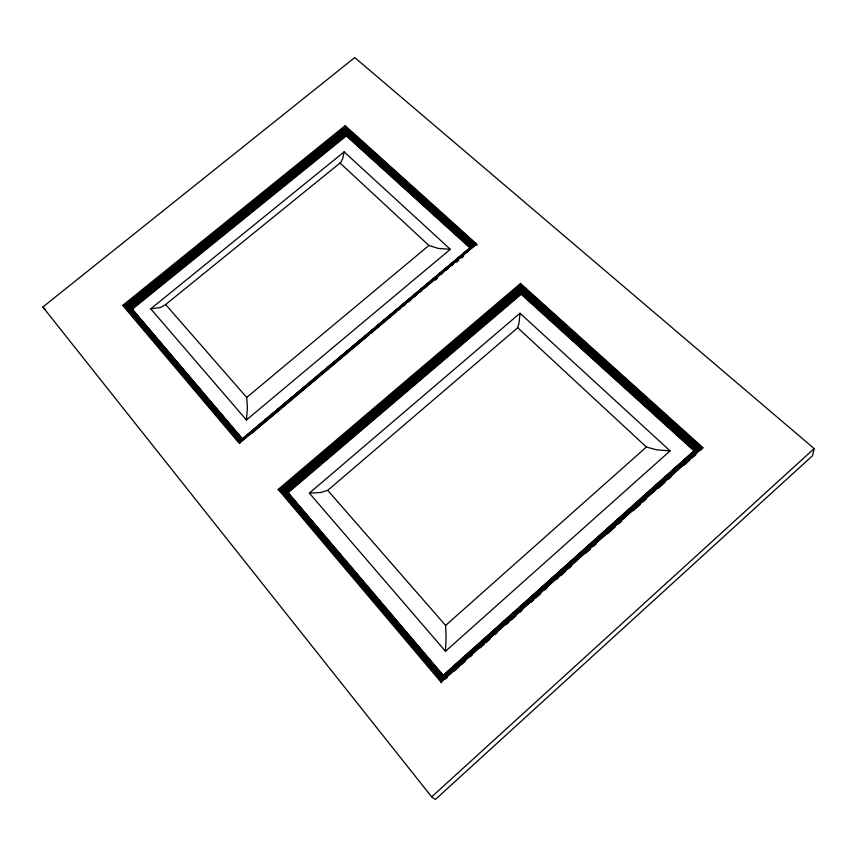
<?xml version="1.0" encoding="UTF-8"?>
<svg xmlns="http://www.w3.org/2000/svg" width="857" height="857" viewBox="0 0 857 857"><rect width="100%" height="100%" fill="white"/><g stroke="black" fill="none" stroke-linecap="round" stroke-linejoin="round"><path stroke-width="1.29" d="M278.193 489.411L278.846 490.183L287.673 492.154L443.519 675.691C441.548 675.509 441.987 680.94 441.441 682.622L278.193 489.411L520.488 283.463L702.815 447.547L700.822 450.214M520.006 313.212L519.031 322.928L517.714 327.76L327.749 490.343L320.764 492.507L309.356 493.129L445.49 651.288L670.099 450.889L520.006 313.212L309.356 493.129M445.49 651.288L446.111 637.008L445.608 625.439L327.749 490.343M246.398 419.984L247.448 407.986L246.698 397.444L165.637 304.535L340.732 162.487L342.682 158.706L344.139 151.882L450.332 249.301L246.398 419.984L150.725 308.831L344.139 151.882M814.15 448.586L812.543 455.71L435.42 799.431L431.671 796.871L42.85 307.01L354.744 57.569L814.15 448.586L431.671 796.871M122.722 305.403L124.511 306.388L345.553 127.714L475.914 245.177L471.832 246.377L470.632 248.005L346.014 135.063L345.157 125.668L122.722 305.403L239.199 443.262L476.621 243.988L345.157 125.668M278.846 490.183L520.756 284.513L521.185 294.294L694.331 451.136L696.334 449.314L702.804 448.436L520.756 284.513L520.488 283.463M165.637 304.535L160.345 307.577L150.725 308.831M702.815 447.547L441.001 682.108L441.441 682.622M445.415 679.055L447.408 677.276M454.36 671.042L459.331 666.585M461.323 664.807L465.297 661.25M470.268 656.794L472.25 655.016M480.199 647.892L484.173 644.325M486.165 642.546L490.14 638.99M495.11 634.534L497.092 632.755M506.037 624.742L509.026 622.064M511.008 620.286L515.978 615.84M519.953 612.273L521.945 610.495M530.879 602.482L533.868 599.804M535.85 598.025L540.821 593.58M544.795 590.012L546.787 588.234M556.718 579.332L558.71 577.543M560.692 575.765L565.663 571.319M568.652 568.641L571.63 565.974M585.545 553.504L590.505 549.058M593.494 546.38L596.472 543.713M607.399 533.922L615.358 526.798M618.336 524.12L621.314 521.452M633.237 510.772L640.2 504.537M643.178 501.859L646.157 499.192M658.09 488.511L665.043 482.277M668.021 479.599L671.01 476.931M683.929 465.351L689.885 460.016M691.878 458.227L695.852 454.671M445.608 625.439L646.382 447.033L656.408 449.786L670.099 450.889M694.331 450.589L520.992 293.501L287.673 492.154L521.013 293.64M521.185 294.294L288.177 492.721L287.781 492.239M251.38 433.642L369.292 334.669M371.338 332.955L390.813 316.597M392.87 314.883L395.945 312.302M397.991 310.577L401.065 307.995M403.122 306.27L406.197 303.689M408.243 301.975L411.328 299.393M413.374 297.668L416.448 295.087M419.523 292.505L421.58 290.78M424.654 288.198L427.729 285.617M429.775 283.903L432.849 281.321M434.906 279.596L437.981 277.015M441.055 274.433L443.101 272.708M446.186 270.126L448.232 268.412M451.307 265.831L453.364 264.106M456.438 261.524L458.484 259.8M461.559 257.218L463.616 255.504M435.056 280.239L437.091 278.525M456.513 262.221L458.549 260.507M461.623 257.936L463.658 256.222M246.698 397.444L428.928 245.466L438.388 248.455L450.332 249.301M123.526 306.345L345.628 126.825L476.942 245.07L476.621 243.988M131.871 308.595L346.014 135.063L131.753 308.488L124.511 306.388L240.099 443.112L241.792 439.32L471.329 246.73L345.628 133.049L129.985 307.524L241.792 439.32L242.767 439.223L131.753 308.488L132.364 309.184L346.367 135.931L346.067 135.213M470.954 247.105L345.735 133.799L130.671 307.834L242.103 439.127M470.718 247.491L345.864 134.474L131.271 308.156L242.392 439.073M694.62 450.171L520.906 292.923L287.224 491.875L443.015 675.412M346.367 135.931L469.85 247.791M339.908 162.937L428.928 245.466M517.714 327.76L646.382 447.033M42.85 307.01L45.517 309.752M695.048 449.861L442.823 675.659L286.634 491.597L520.831 292.237L695.048 449.861M695.616 449.582L442.63 676.055L285.927 491.34L520.777 291.444L695.616 449.582M696.334 449.314L442.437 676.623L285.113 491.093L520.724 290.577L696.334 449.314M697.18 449.079L442.255 677.33L284.203 490.868L520.692 289.645L697.18 449.079M698.144 448.875L442.062 678.187L283.217 490.665L520.681 288.648L698.144 448.875M699.205 448.704L441.891 679.151L282.167 490.493L520.67 287.62L699.205 448.704M700.351 448.575L441.73 680.222L281.075 490.354L520.681 286.581L700.351 448.575M701.562 448.49L441.58 681.39L279.96 490.247L520.713 285.542L701.562 448.49M471.832 246.377L241.492 439.662L129.203 307.245L345.553 132.235L471.832 246.377M472.453 246.066L241.181 440.123L128.346 306.999L345.5 131.367L472.453 246.066M473.193 245.777L240.892 440.712L127.436 306.785L345.467 130.468L473.193 245.777M474.017 245.53L240.613 441.409L126.482 306.613L345.467 129.546L474.017 245.53M474.928 245.327L240.346 442.212L125.497 306.485L345.5 128.625L474.928 245.327"/></g></svg>
